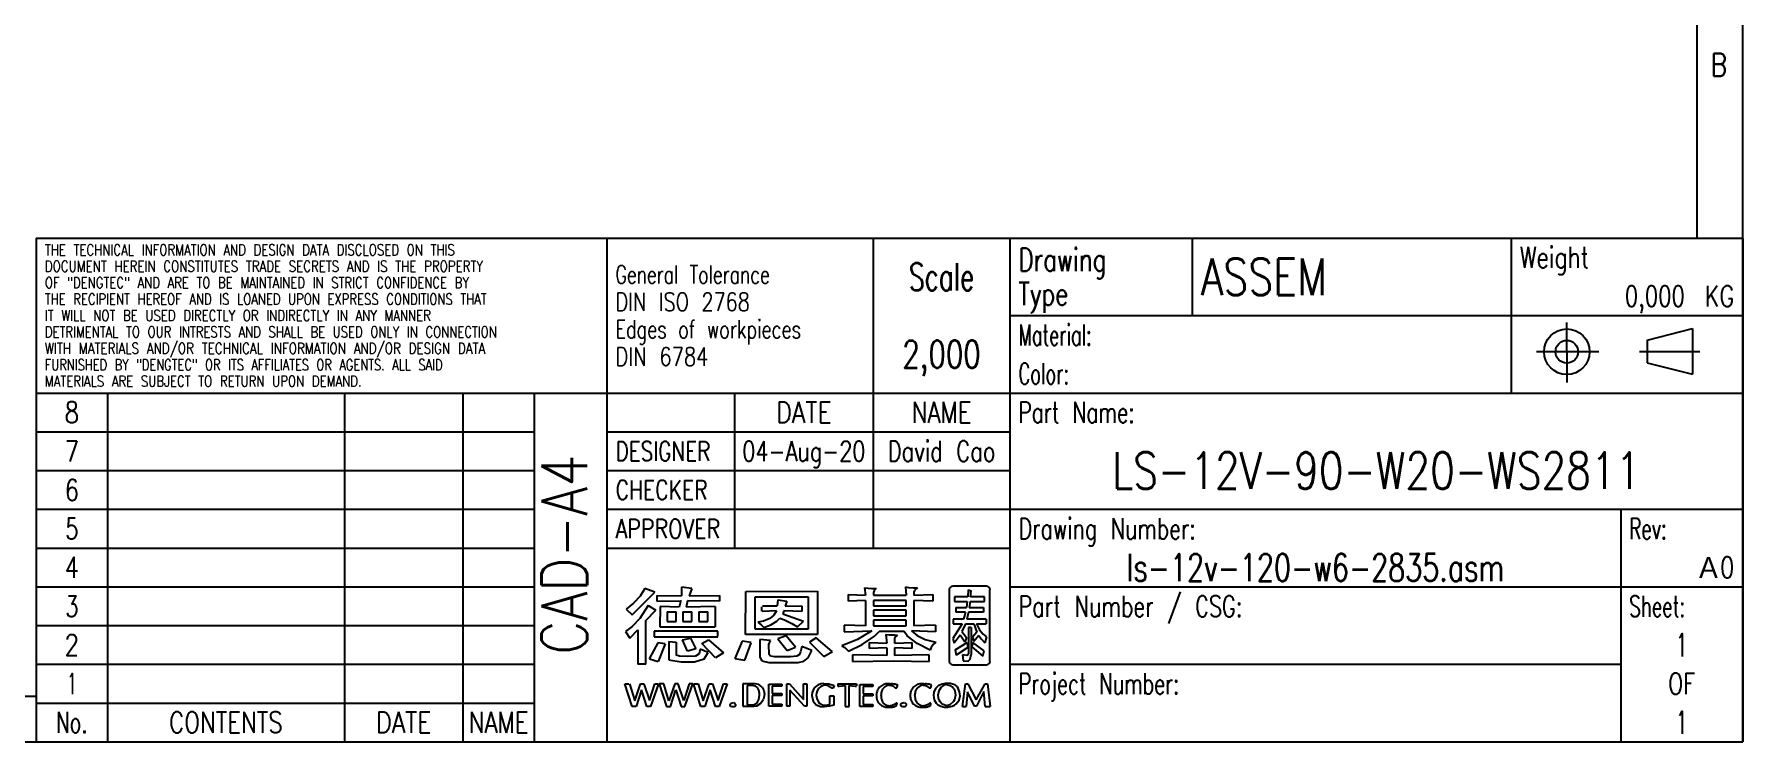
# Model space of a CAD drawing. Extents: x 4 to 145, y 3 to 102.
# Drawn here: x 51.3 to 145, y 3.5 to 42.3 of the extents above; entities that cross this region are included whole.
import ezdxf
from ezdxf.enums import TextEntityAlignment as Align

# ---------------------------------------------------------------- set-up
doc = ezdxf.new("R2010")
doc.units = 0
doc.header["$LTSCALE"] = 8.1675
doc.layers.add('LS-12V-90-W20-WS28119', color=7, linetype='CONTINUOUS')
doc.styles.add('TEXTSTYLE_2', font='TXT.TTF')
doc.styles.add('TEXTSTYLE_3', font='TXT.TTF')
doc.styles.add('TEXTSTYLE_4', font='TXT.TTF')
doc.styles.add('TEXTSTYLE_5', font='TXT.TTF')
doc.styles.add('TEXTSTYLE_6', font='TXT.TTF')
doc.styles.add('TEXTSTYLE_8', font='gdt', dxfattribs={"width": 0.55})

# ---------------------------------------------------------------- blocks, each defined once
blk = doc.blocks.new('SYMBOL_283_BL0', base_point=(93.695, 8.716))
at = {"layer": 'LS-12V-90-W20-WS28119', "color": 7}
for p, q in [((84.078, 10.465), (85.326, 11.711)), ((84.526, 11.484), (84.164, 11.094)), ((84.776, 11.902), (84.526, 11.484)), ((85.326, 11.711), (84.776, 11.902)), ((85.435, 11.53), (85.435, 11.212)), ((85.435, 11.53), (86.793, 11.507)), ((86.794, 11.976), (86.793, 11.507)), ((87.363, 11.898), (86.794, 11.976)), ((87.363, 11.898), (87.204, 11.508)), ((87.204, 11.508), (88.87, 11.521)), ((88.87, 11.521), (88.87, 11.215)), ((90.307, 9.378), (90.321, 11.748)), ((90.321, 11.748), (94.252, 11.755)), ((90.812, 11.429), (90.812, 9.693)), ((93.747, 11.429), (90.812, 11.429)), ((92.066, 11.28), (92.043, 10.953)), ((92.066, 11.28), (92.561, 11.21)), ((93.747, 9.693), (93.747, 11.429)), ((94.252, 11.755), (94.252, 9.376)), ((95.925, 11.579), (96.884, 11.536)), ((95.925, 11.579), (95.925, 11.207)), ((96.826, 11.939), (96.884, 11.536)), ((96.826, 11.939), (97.227, 11.903)), ((97.227, 11.903), (97.463, 11.9)), ((97.325, 11.694), (97.323, 11.537)), ((97.323, 11.537), (99.105, 11.537)), ((97.357, 11.795), (97.325, 11.694)), ((97.463, 11.9), (97.357, 11.795)), ((99.069, 11.99), (99.105, 11.537)), ((99.069, 11.99), (99.246, 11.969)), ((99.246, 11.969), (99.52, 11.951)), ((99.52, 11.951), (99.736, 11.946)), ((99.567, 11.801), (99.531, 11.705)), ((99.531, 11.705), (99.531, 11.535)), ((99.531, 11.535), (100.57, 11.577)), ((99.736, 11.946), (99.567, 11.801)), ((100.57, 11.577), (100.57, 11.205)), ((101.475, 11.841), (101.475, 7.915)), ((103.509, 12.041), (101.675, 12.041)), ((102.492, 11.455), (101.769, 11.455)), ((101.769, 11.455), (101.769, 11.199)), ((102.519, 11.827), (102.492, 11.455)), ((102.519, 11.827), (102.668, 11.783)), ((102.639, 11.455), (102.668, 11.783)), ((103.415, 11.455), (102.639, 11.455)), ((103.415, 11.199), (103.415, 11.455)), ((103.708, 7.915), (103.708, 11.841)), ((84.164, 11.094), (83.762, 10.772)), ((83.762, 10.772), (84.078, 10.465)), ((84.954, 10.974), (84.497, 10.253)), ((84.833, 10.148), (85.381, 10.726)), ((84.954, 10.974), (85.381, 10.726)), ((85.438, 11.212), (86.75, 11.239)), ((85.612, 10.915), (85.607, 9.81)), ((86.669, 10.887), (85.612, 10.915)), ((86.002, 10.627), (86.002, 10.092)), ((86.008, 10.627), (86.504, 10.627)), ((86.504, 10.092), (86.504, 10.627)), ((86.751, 11.243), (86.669, 10.887)), ((86.864, 10.627), (86.864, 10.092)), ((86.864, 10.627), (87.359, 10.627)), ((87.122, 11.238), (87.041, 10.885)), ((88.639, 10.913), (87.041, 10.885)), ((88.87, 11.215), (87.122, 11.238)), ((87.359, 10.092), (87.359, 10.627)), ((87.731, 10.627), (87.731, 10.092)), ((87.737, 10.627), (88.233, 10.627)), ((88.233, 10.092), (88.233, 10.627)), ((88.639, 10.913), (88.634, 9.81)), ((91.184, 10.909), (91.184, 10.655)), ((92.003, 10.68), (91.221, 10.649)), ((91.225, 10.957), (92.043, 10.953)), ((91.86, 10.444), (91.631, 10.259)), ((92.003, 10.68), (91.86, 10.444)), ((92.41, 10.679), (92.343, 10.516)), ((92.343, 10.516), (93.485, 10.114)), ((93.392, 10.646), (92.41, 10.679)), ((92.561, 11.21), (92.475, 10.931)), ((92.475, 10.931), (93.392, 10.959)), ((93.392, 10.959), (93.392, 10.646)), ((96.886, 11.243), (95.925, 11.207)), ((96.886, 11.243), (96.886, 9.856)), ((99.106, 11.241), (97.323, 11.241)), ((97.323, 11.241), (97.323, 10.955)), ((97.323, 10.955), (99.106, 10.955)), ((99.106, 10.716), (97.323, 10.716)), ((97.323, 10.716), (97.323, 10.401)), ((97.323, 10.401), (99.106, 10.401)), ((99.106, 10.955), (99.106, 11.241)), ((99.106, 10.401), (99.106, 10.716)), ((100.57, 11.205), (99.531, 11.244)), ((99.531, 11.244), (99.531, 9.856)), ((101.769, 11.199), (102.465, 11.199)), ((101.836, 10.867), (102.417, 10.867)), ((101.836, 10.867), (101.836, 10.611)), ((102.369, 10.611), (101.836, 10.611)), ((102.369, 10.611), (102.262, 10.226)), ((102.465, 11.199), (102.417, 10.867)), ((102.527, 10.611), (102.436, 10.226)), ((103.352, 10.611), (102.527, 10.611)), ((102.613, 11.199), (102.569, 10.867)), ((102.569, 10.867), (103.352, 10.867)), ((102.613, 11.199), (103.415, 11.199)), ((103.352, 10.867), (103.352, 10.611)), ((84.081, 9.829), (83.708, 9.54)), ((83.708, 9.54), (83.955, 9.186)), ((83.955, 9.186), (84.402, 9.646)), ((84.497, 10.253), (84.081, 9.829)), ((84.402, 9.646), (84.402, 7.765)), ((84.833, 7.766), (84.833, 10.148)), ((88.788, 9.568), (85.294, 9.572)), ((85.294, 9.572), (85.294, 9.256)), ((85.607, 9.81), (88.634, 9.81)), ((86.008, 10.092), (86.504, 10.092)), ((86.864, 10.092), (87.359, 10.092)), ((87.737, 10.092), (88.233, 10.092)), ((88.788, 9.269), (88.788, 9.568)), ((94.252, 9.376), (90.307, 9.378)), ((90.812, 9.693), (93.747, 9.693)), ((91.283, 10.124), (90.979, 10.052)), ((90.979, 10.052), (91.175, 9.904)), ((91.175, 9.904), (91.299, 9.768)), ((91.631, 10.259), (91.283, 10.124)), ((91.299, 9.768), (91.691, 9.92)), ((91.691, 9.92), (92.014, 10.114)), ((92.014, 10.114), (92.189, 10.285)), ((92.189, 10.285), (92.443, 10.18)), ((92.443, 10.18), (92.838, 9.986)), ((92.838, 9.986), (93.15, 9.801)), ((93.15, 9.801), (93.485, 10.114)), ((96.886, 9.856), (95.718, 9.898)), ((95.718, 9.898), (95.718, 9.538)), ((95.718, 9.538), (97.222, 9.582)), ((97.222, 9.582), (96.443, 9.106)), ((99.106, 10.162), (97.323, 10.162)), ((97.323, 10.162), (97.323, 9.857)), ((97.323, 9.857), (99.106, 9.857)), ((97.377, 9.3), (97.63, 9.546)), ((99.007, 9.546), (97.63, 9.546)), ((98.003, 9.387), (98.04, 9.052)), ((98.003, 9.387), (98.189, 9.37)), ((99.17, 9.314), (99.007, 9.546)), ((99.106, 9.857), (99.106, 10.162)), ((99.406, 9.582), (99.712, 9.323)), ((100.724, 9.534), (99.406, 9.582)), ((100.724, 9.898), (99.531, 9.856)), ((100.724, 9.898), (100.724, 9.534)), ((102.178, 9.97), (101.665, 9.174)), ((102.262, 10.226), (101.697, 10.226)), ((101.697, 10.226), (101.697, 9.97)), ((101.697, 9.97), (102.178, 9.97)), ((102.357, 9.97), (102.169, 9.542)), ((102.169, 9.542), (102.42, 9.212)), ((102.357, 9.97), (102.82, 9.97)), ((103.49, 10.226), (102.436, 10.226)), ((102.679, 9.77), (102.535, 9.77)), ((102.535, 9.77), (102.535, 8.453)), ((102.679, 9.77), (102.679, 8.285)), ((102.984, 9.514), (102.746, 9.231)), ((102.82, 9.97), (102.984, 9.514)), ((102.972, 9.97), (103.138, 9.639)), ((102.972, 9.97), (103.49, 9.97)), ((103.138, 9.639), (103.329, 9.406)), ((103.329, 9.406), (103.521, 9.252)), ((103.49, 10.226), (103.49, 9.97)), ((85.497, 8.933), (85.023, 8.052)), ((85.294, 9.256), (88.788, 9.261)), ((85.888, 8.878), (85.497, 8.933)), ((85.888, 8.878), (85.502, 7.911)), ((86.102, 8.992), (86.504, 8.968)), ((86.102, 8.992), (86.102, 7.991)), ((86.504, 8.968), (86.504, 8.252)), ((86.835, 9.089), (87.276, 9.19)), ((87.118, 8.474), (86.835, 9.089)), ((87.58, 8.606), (87.118, 8.474)), ((87.276, 9.19), (87.58, 8.606)), ((87.808, 8.572), (87.754, 8.326)), ((88.244, 8.399), (87.808, 8.572)), ((87.903, 8.884), (88.264, 9.09)), ((88.659, 8.109), (87.903, 8.884)), ((88.264, 9.09), (89.098, 8.378)), ((90.12, 9.026), (89.705, 8.06)), ((90.613, 8.937), (90.12, 9.026)), ((90.267, 7.971), (90.611, 8.932)), ((91.087, 9.112), (91.092, 8.133)), ((91.674, 9.061), (91.087, 9.112)), ((91.575, 8.844), (91.674, 9.061)), ((91.591, 8.285), (91.575, 8.844)), ((92.527, 9.304), (92.072, 9.154)), ((92.072, 9.154), (92.576, 8.512)), ((93.046, 8.694), (92.527, 9.304)), ((92.576, 8.512), (93.046, 8.694)), ((93.38, 8.723), (93.32, 8.432)), ((93.936, 8.514), (93.388, 8.721)), ((93.73, 8.109), (93.936, 8.514)), ((94.171, 9.194), (93.802, 8.971)), ((93.802, 8.971), (94.599, 8.176)), ((95.058, 8.449), (94.171, 9.194)), ((94.599, 8.176), (95.073, 8.458)), ((96.443, 9.106), (95.574, 8.765)), ((95.574, 8.765), (95.754, 8.667)), ((95.754, 8.667), (95.945, 8.463)), ((95.948, 8.462), (96.696, 8.835)), ((96.696, 8.835), (97.377, 9.3)), ((97.076, 8.941), (98.045, 8.908)), ((97.076, 8.941), (97.076, 8.61)), ((98.044, 8.647), (97.076, 8.61)), ((98.04, 9.052), (98.045, 8.908)), ((98.044, 8.647), (98.044, 8.241)), ((98.189, 9.37), (98.465, 9.36)), ((98.465, 9.144), (98.463, 8.909)), ((98.463, 8.909), (98.978, 8.92)), ((99.42, 8.611), (98.463, 8.646)), ((98.463, 8.646), (98.463, 8.241)), ((98.465, 9.36), (98.627, 9.355)), ((98.494, 9.235), (98.465, 9.144)), ((98.627, 9.355), (98.494, 9.235)), ((98.978, 8.92), (99.42, 8.941)), ((99.713, 8.892), (99.17, 9.314)), ((99.42, 8.941), (99.42, 8.611)), ((99.712, 9.323), (100.15, 9.107)), ((100.435, 8.531), (99.713, 8.892)), ((100.15, 9.107), (100.734, 8.964)), ((100.487, 8.675), (100.435, 8.531)), ((100.599, 8.841), (100.487, 8.675)), ((100.734, 8.964), (100.599, 8.841)), ((101.665, 9.174), (101.751, 8.902)), ((102.069, 9.348), (101.751, 8.902)), ((101.804, 8.54), (102.453, 8.941)), ((101.804, 8.54), (101.85, 8.255)), ((102.484, 8.674), (101.85, 8.255)), ((102.331, 8.968), (102.069, 9.348)), ((102.42, 9.212), (102.331, 8.968)), ((102.453, 8.941), (102.484, 8.674)), ((102.535, 8.453), (102.522, 8.325)), ((102.762, 8.945), (102.704, 8.7)), ((102.704, 8.7), (103.323, 8.192)), ((102.746, 9.231), (102.822, 8.996)), ((103.39, 8.492), (102.762, 8.945)), ((103.093, 9.331), (102.822, 8.996)), ((103.093, 9.331), (103.233, 9.141)), ((103.233, 9.141), (103.43, 8.936)), ((103.323, 8.192), (103.39, 8.492)), ((103.521, 9.252), (103.43, 8.936)), ((84.833, 7.765), (84.402, 7.765)), ((85.032, 8.049), (85.502, 7.911)), ((86.102, 7.991), (86.778, 7.886)), ((86.677, 8.189), (86.504, 8.252)), ((87.118, 8.173), (86.677, 8.189)), ((86.778, 7.886), (87.504, 7.894)), ((87.555, 8.199), (87.118, 8.173)), ((87.504, 7.894), (88.039, 8.059)), ((87.754, 8.326), (87.555, 8.199)), ((88.039, 8.059), (88.244, 8.399)), ((89.098, 8.378), (88.659, 8.109)), ((89.705, 8.06), (90.267, 7.971)), ((91.092, 8.133), (91.197, 7.947)), ((91.197, 7.947), (91.581, 7.846)), ((91.581, 7.846), (93.189, 7.851)), ((91.666, 8.194), (91.591, 8.285)), ((91.885, 8.154), (91.666, 8.194)), ((92.77, 8.152), (91.885, 8.154)), ((93.113, 8.199), (92.77, 8.152)), ((93.253, 8.291), (93.113, 8.199)), ((93.189, 7.851), (93.495, 7.919)), ((93.32, 8.432), (93.253, 8.291)), ((93.495, 7.919), (93.73, 8.109)), ((98.044, 8.241), (96.161, 8.277)), ((96.161, 8.277), (96.161, 7.913)), ((96.161, 7.913), (98.425, 7.947)), ((98.425, 7.947), (100.364, 7.912)), ((100.364, 8.278), (98.463, 8.241)), ((100.364, 7.912), (100.364, 8.278)), ((101.675, 7.716), (103.509, 7.716)), ((102.432, 8.238), (102.208, 8.268)), ((102.208, 8.268), (102.23, 7.937)), ((102.23, 7.937), (102.509, 7.929)), ((102.491, 8.265), (102.432, 8.238)), ((102.522, 8.325), (102.491, 8.265)), ((102.509, 7.929), (102.618, 8.04)), ((102.618, 8.04), (102.679, 8.285)), ((83.682, 6.674), (83.903, 6.671)), ((84.08, 5.434), (83.682, 6.674)), ((83.939, 6.672), (84.22, 5.746)), ((84.22, 5.746), (84.536, 6.674)), ((84.536, 6.674), (84.723, 6.672)), ((84.723, 6.672), (85.028, 5.758)), ((85.028, 5.758), (85.322, 6.674)), ((85.521, 6.672), (85.094, 5.434)), ((85.322, 6.674), (85.521, 6.672)), ((85.564, 6.674), (85.962, 5.434)), ((85.821, 6.672), (85.564, 6.674)), ((86.101, 5.746), (85.821, 6.672)), ((86.418, 6.672), (86.101, 5.746)), ((86.605, 6.672), (86.418, 6.672)), ((86.91, 5.758), (86.605, 6.672)), ((87.203, 6.674), (86.91, 5.758)), ((86.975, 5.434), (87.403, 6.672)), ((87.403, 6.672), (87.203, 6.674)), ((87.446, 6.674), (87.703, 6.672)), ((87.844, 5.434), (87.446, 6.674)), ((87.703, 6.672), (87.983, 5.746)), ((87.983, 5.746), (88.3, 6.674)), ((88.3, 6.674), (88.487, 6.672)), ((88.487, 6.672), (88.792, 5.758)), ((88.792, 5.758), (89.085, 6.674)), ((89.285, 6.672), (88.857, 5.434)), ((89.085, 6.674), (89.285, 6.672)), ((90.832, 6.674), (90.155, 6.672)), ((90.155, 6.672), (90.155, 5.452)), ((90.393, 6.586), (90.393, 5.535)), ((90.624, 6.582), (90.393, 6.582)), ((90.852, 6.548), (90.624, 6.582)), ((91.026, 6.635), (90.832, 6.674)), ((91.215, 6.498), (91.026, 6.635)), ((91.587, 6.658), (92.295, 6.658)), ((91.587, 5.452), (91.587, 6.658)), ((92.295, 6.658), (92.295, 6.544)), ((92.557, 5.452), (92.557, 6.672)), ((92.557, 6.672), (92.712, 6.672)), ((92.712, 6.672), (93.487, 5.82)), ((93.487, 5.82), (93.487, 6.672)), ((93.487, 6.672), (93.668, 6.672)), ((93.668, 6.672), (93.668, 5.452)), ((94.278, 6.621), (94.07, 6.463)), ((94.455, 6.676), (94.278, 6.621)), ((94.626, 6.607), (94.426, 6.538)), ((94.595, 6.694), (94.455, 6.676)), ((94.595, 6.694), (94.868, 6.682)), ((94.781, 6.592), (94.626, 6.607)), ((95.036, 6.436), (94.781, 6.592)), ((94.868, 6.682), (95.154, 6.586)), ((95.154, 6.586), (95.098, 6.436)), ((95.365, 6.685), (96.391, 6.688)), ((95.365, 6.685), (95.365, 6.558)), ((95.437, 6.556), (95.763, 6.597)), ((95.763, 6.597), (95.763, 5.434)), ((95.993, 5.434), (95.993, 6.597)), ((95.993, 6.597), (96.318, 6.558)), ((96.391, 6.688), (96.388, 6.565)), ((96.577, 6.641), (97.285, 6.641)), ((96.577, 5.434), (96.577, 6.641)), ((97.285, 6.641), (97.285, 6.526)), ((98.217, 6.687), (98.144, 6.685)), ((98.18, 6.611), (98.189, 6.611)), ((98.189, 6.611), (98.209, 6.608)), ((98.209, 6.608), (98.231, 6.605)), ((98.231, 6.605), (98.304, 6.586)), ((98.367, 6.678), (98.289, 6.683)), ((98.442, 6.67), (98.367, 6.678)), ((98.602, 6.46), (98.645, 6.6)), ((100.071, 6.687), (99.999, 6.685)), ((100.035, 6.611), (100.044, 6.611)), ((100.044, 6.611), (100.064, 6.608)), ((100.064, 6.608), (100.086, 6.605)), ((100.086, 6.605), (100.159, 6.586)), ((100.222, 6.678), (100.144, 6.683)), ((100.297, 6.67), (100.222, 6.678)), ((100.457, 6.46), (100.5, 6.6)), ((100.744, 6.449), (100.894, 6.602)), ((100.894, 6.602), (101.088, 6.688)), ((101.18, 6.605), (101.054, 6.513)), ((101.088, 6.688), (101.282, 6.715)), ((101.333, 6.64), (101.18, 6.605)), ((101.527, 6.702), (101.282, 6.715)), ((101.333, 6.64), (101.525, 6.593)), ((101.629, 6.521), (101.525, 6.593)), ((101.784, 6.622), (101.527, 6.702)), ((101.784, 6.622), (101.9, 6.516)), ((102.196, 5.434), (102.368, 6.688)), ((102.368, 6.688), (102.496, 6.688)), ((102.496, 6.688), (102.959, 5.802)), ((102.959, 5.802), (103.435, 6.688)), ((103.435, 6.688), (103.566, 6.688)), ((103.566, 6.688), (103.709, 5.434)), ((84.601, 6.35), (84.296, 5.434)), ((84.893, 5.434), (84.601, 6.35)), ((86.177, 5.434), (86.483, 6.35)), ((86.483, 6.35), (86.775, 5.434)), ((88.365, 6.35), (88.059, 5.434)), ((88.657, 5.434), (88.365, 6.35)), ((89.478, 5.596), (89.565, 5.646)), ((89.565, 5.646), (89.646, 5.648)), ((89.646, 5.648), (89.722, 5.61)), ((90.779, 5.553), (90.93, 5.635)), ((90.963, 6.473), (90.852, 6.548)), ((90.93, 5.635), (91.037, 5.824)), ((91.028, 6.329), (90.963, 6.473)), ((91.066, 6.156), (91.028, 6.329)), ((91.037, 5.824), (91.071, 6.062)), ((91.071, 6.062), (91.066, 6.156)), ((91.129, 5.6), (91.291, 5.847)), ((91.215, 6.498), (91.305, 6.314)), ((91.335, 6.104), (91.291, 5.847)), ((91.305, 6.314), (91.335, 6.104)), ((92.295, 6.544), (91.767, 6.544)), ((91.767, 6.544), (91.767, 6.146)), ((91.767, 6.146), (92.295, 6.146)), ((92.295, 6.033), (91.767, 6.033)), ((91.767, 6.033), (91.767, 5.56)), ((92.295, 6.146), (92.295, 6.033)), ((93.529, 5.452), (92.738, 6.331)), ((92.738, 6.331), (92.738, 5.452)), ((93.952, 6.21), (93.932, 6.035)), ((93.932, 6.035), (94.003, 5.73)), ((94.07, 6.463), (93.952, 6.21)), ((94.003, 5.73), (94.173, 5.536)), ((94.191, 6.176), (94.182, 6.055)), ((94.182, 6.055), (94.205, 5.875)), ((94.223, 6.299), (94.191, 6.176)), ((94.205, 5.875), (94.259, 5.739)), ((94.294, 6.424), (94.223, 6.299)), ((94.259, 5.739), (94.365, 5.607)), ((94.426, 6.538), (94.294, 6.424)), ((94.916, 5.56), (94.916, 6.021)), ((94.916, 6.021), (95.14, 6.021)), ((95.098, 6.436), (95.036, 6.436)), ((95.14, 6.021), (95.138, 5.504)), ((95.365, 6.558), (95.437, 6.556)), ((96.318, 6.558), (96.391, 6.556)), ((97.285, 6.526), (96.758, 6.526)), ((96.758, 6.526), (96.758, 6.128)), ((96.758, 6.128), (97.285, 6.128)), ((97.285, 6.015), (96.758, 6.015)), ((96.758, 6.015), (96.758, 5.543)), ((97.285, 6.128), (97.285, 6.015)), ((97.475, 6.048), (97.475, 6.044)), ((97.733, 6.046), (97.733, 6.068)), ((98.448, 6.514), (98.515, 6.46)), ((98.515, 6.46), (98.602, 6.46)), ((98.827, 5.575), (98.868, 5.628)), ((98.868, 5.628), (98.924, 5.646)), ((98.924, 5.646), (99.005, 5.648)), ((99.005, 5.648), (99.064, 5.624)), ((99.064, 5.624), (99.107, 5.575)), ((99.329, 6.048), (99.329, 6.044)), ((99.588, 6.046), (99.588, 6.068)), ((100.303, 6.514), (100.37, 6.46)), ((100.37, 6.46), (100.457, 6.46)), ((100.637, 6.235), (100.612, 6.044)), ((100.612, 6.044), (100.621, 5.929)), ((100.621, 5.929), (100.649, 5.805)), ((100.736, 6.438), (100.637, 6.235)), ((100.649, 5.805), (100.763, 5.621)), ((100.871, 6.057), (100.929, 6.305)), ((100.906, 5.81), (100.871, 6.057)), ((100.906, 5.81), (100.95, 5.712)), ((100.929, 6.305), (101.054, 6.513)), ((101.083, 5.566), (100.95, 5.712)), ((101.714, 5.713), (101.513, 5.519)), ((101.728, 6.404), (101.629, 6.521)), ((101.76, 5.811), (101.714, 5.713)), ((101.728, 6.404), (101.775, 6.303)), ((101.81, 6.057), (101.76, 5.811)), ((101.775, 6.303), (101.804, 6.182)), ((101.804, 6.182), (101.81, 6.057)), ((101.859, 5.576), (102.019, 5.788)), ((101.9, 6.516), (101.97, 6.422)), ((102.044, 6.24), (101.97, 6.422)), ((102.019, 5.788), (102.068, 6.02)), ((102.068, 6.02), (102.044, 6.24)), ((102.471, 6.24), (102.397, 5.434)), ((102.865, 5.463), (102.471, 6.24)), ((103.376, 6.256), (102.967, 5.463)), ((103.45, 5.434), (103.376, 6.256)), ((84.296, 5.434), (84.08, 5.434)), ((85.094, 5.434), (84.893, 5.434)), ((85.962, 5.434), (86.177, 5.434)), ((86.775, 5.434), (86.975, 5.434)), ((88.059, 5.434), (87.844, 5.434)), ((88.857, 5.434), (88.657, 5.434)), ((89.456, 5.516), (89.478, 5.596)), ((89.494, 5.444), (89.456, 5.516)), ((89.565, 5.42), (89.494, 5.444)), ((89.682, 5.426), (89.565, 5.42)), ((89.744, 5.481), (89.682, 5.426)), ((89.722, 5.61), (89.755, 5.553)), ((89.755, 5.553), (89.744, 5.481)), ((90.155, 5.452), (90.74, 5.452)), ((90.393, 5.535), (90.586, 5.535)), ((90.586, 5.535), (90.779, 5.553)), ((90.754, 5.452), (90.917, 5.477)), ((90.917, 5.477), (91.129, 5.6)), ((92.295, 5.452), (91.587, 5.452)), ((91.767, 5.56), (92.295, 5.56)), ((92.295, 5.56), (92.295, 5.452)), ((92.738, 5.452), (92.557, 5.452)), ((93.668, 5.452), (93.529, 5.452)), ((94.173, 5.536), (94.416, 5.438)), ((94.52, 5.517), (94.365, 5.607)), ((94.416, 5.438), (94.612, 5.424)), ((94.665, 5.491), (94.52, 5.517)), ((94.899, 5.447), (94.612, 5.424)), ((94.797, 5.508), (94.665, 5.491)), ((94.797, 5.508), (94.916, 5.56)), ((95.138, 5.504), (94.899, 5.447)), ((95.763, 5.434), (95.993, 5.434)), ((97.285, 5.434), (96.577, 5.434)), ((96.758, 5.543), (97.285, 5.543)), ((97.285, 5.543), (97.285, 5.434)), ((98.126, 5.391), (98.198, 5.391)), ((98.198, 5.391), (98.248, 5.393)), ((98.248, 5.393), (98.298, 5.398)), ((98.298, 5.398), (98.349, 5.407)), ((98.349, 5.407), (98.401, 5.418)), ((98.401, 5.418), (98.413, 5.422)), ((98.413, 5.422), (98.426, 5.425)), ((98.426, 5.425), (98.502, 5.451)), ((98.502, 5.451), (98.528, 5.462)), ((98.528, 5.462), (98.553, 5.474)), ((98.616, 5.617), (98.544, 5.615)), ((98.553, 5.474), (98.577, 5.489)), ((98.577, 5.489), (98.602, 5.505)), ((98.602, 5.505), (98.616, 5.617)), ((98.82, 5.495), (98.827, 5.575)), ((98.853, 5.444), (98.82, 5.495)), ((98.924, 5.42), (98.853, 5.444)), ((99.002, 5.42), (98.924, 5.42)), ((99.041, 5.426), (99.002, 5.42)), ((99.091, 5.462), (99.041, 5.426)), ((99.116, 5.53), (99.091, 5.462)), ((99.107, 5.575), (99.116, 5.53)), ((99.981, 5.391), (100.053, 5.391)), ((100.053, 5.391), (100.103, 5.393)), ((100.103, 5.393), (100.153, 5.398)), ((100.153, 5.398), (100.203, 5.407)), ((100.203, 5.407), (100.256, 5.418)), ((100.256, 5.418), (100.268, 5.422)), ((100.268, 5.422), (100.281, 5.425)), ((100.281, 5.425), (100.357, 5.451)), ((100.357, 5.451), (100.383, 5.462)), ((100.383, 5.462), (100.408, 5.474)), ((100.471, 5.617), (100.399, 5.615)), ((100.408, 5.474), (100.431, 5.489)), ((100.431, 5.489), (100.457, 5.505)), ((100.457, 5.505), (100.471, 5.617)), ((100.763, 5.621), (100.838, 5.555)), ((100.838, 5.555), (101.006, 5.457)), ((101.006, 5.457), (101.213, 5.409)), ((101.343, 5.476), (101.083, 5.566)), ((101.213, 5.409), (101.389, 5.406)), ((101.513, 5.519), (101.343, 5.476)), ((101.389, 5.406), (101.636, 5.447)), ((101.636, 5.447), (101.753, 5.501)), ((101.753, 5.501), (101.859, 5.576)), ((102.196, 5.434), (102.397, 5.434)), ((102.967, 5.463), (102.865, 5.463)), ((103.45, 5.434), (103.709, 5.434))]:
    blk.add_line(p, q, dxfattribs=at)
for centre, radius, start, end in [((101.675, 11.841), 0.2, 90, 180), ((103.509, 11.841), 0.2, 0, 90), ((101.675, 7.915), 0.2, 180, 270), ((103.509, 7.915), 0.2, 270, 360), ((98.076, 6.097), 0.579, 111.14711, 136.84104), ((98.133, 5.925), 0.76, 89.15419, 110.45248), ((98.227, 6.129), 0.484, 95.56849, 135.5687), ((98.244, 6.857), 0.173, 260.95639, 273.01803), ((98.28, 6.87), 0.187, 261.69189, 272.77173), ((98.146, 6.093), 0.518, 63.43141, 72.19642), ((98.342, 6.015), 0.662, 68.58734, 81.34239), ((98.423, 6.243), 0.42, 58.08915, 67.54547), ((99.931, 6.097), 0.579, 111.14711, 136.84104), ((99.988, 5.925), 0.76, 89.15419, 110.45248), ((100.082, 6.129), 0.484, 95.56849, 135.5687), ((100.098, 6.857), 0.173, 260.95639, 273.01803), ((100.135, 6.87), 0.187, 261.69189, 272.77173), ((100, 6.092), 0.519, 54.32898, 72.18693), ((100.197, 6.015), 0.662, 68.58734, 81.34239), ((100.278, 6.243), 0.42, 58.08915, 67.54547), ((98.099, 6.052), 0.625, 158.04673, 180.39522), ((98.206, 6.033), 0.731, 179.10464, 200.89223), ((98.151, 6.025), 0.683, 136.72871, 157.53918), ((98.09, 6.012), 0.616, 202.89632, 250.07008), ((98.372, 6.079), 0.639, 160.11904, 180.96927), ((98.605, 6.049), 0.872, 180.18943, 197.96843), ((98.225, 6.126), 0.485, 135.13513, 159.47474), ((98.145, 5.899), 0.388, 197.91554, 229.0523), ((98.143, 6.088), 0.524, 54.37124, 63.39809), ((99.954, 6.052), 0.625, 158.04673, 180.39522), ((100.061, 6.033), 0.731, 179.10464, 200.89223), ((100.006, 6.025), 0.683, 136.72871, 157.53918), ((99.945, 6.012), 0.616, 202.89632, 250.07008), ((100.227, 6.079), 0.639, 160.11904, 180.96927), ((100.46, 6.049), 0.872, 180.18943, 197.96843), ((100.08, 6.126), 0.485, 135.13513, 159.47474), ((100, 5.899), 0.388, 197.91554, 229.0523), ((98.12, 6.103), 0.712, 250.29818, 270.50136), ((98.255, 6.028), 0.557, 229.14474, 246.98417), ((98.228, 5.972), 0.495, 247.34136, 266.3689), ((98.147, 6.133), 0.657, 274.3561, 282.49784), ((98.168, 6.042), 0.564, 282.35643, 291.99037), ((98.166, 6.077), 0.597, 290.92614, 300.38257), ((98.2, 6.024), 0.535, 300.12262, 310.08636), ((99.975, 6.103), 0.712, 250.29818, 270.50136), ((100.11, 6.028), 0.557, 229.14474, 246.98417), ((100.083, 5.972), 0.495, 247.34136, 266.3689), ((100.002, 6.133), 0.657, 274.3561, 282.49784), ((100.023, 6.042), 0.564, 282.35643, 291.99037), ((100.021, 6.077), 0.597, 290.92614, 300.38257), ((100.055, 6.024), 0.535, 300.12262, 310.08636)]:
    blk.add_arc(centre, radius, start, end, dxfattribs=at)

msp = doc.modelspace()

# ---------------------------------------------------------------- linework, layer by layer
at = {"layer": 'LS-12V-90-W20-WS28119', "color": 7}
for p, q in [((145, 3.5), (145, 101.5)), ((142.5, 31.125), (142.5, 99)), ((6, 6), (51.4, 6)), ((3.5, 3.5), (145, 3.5))]:
    msp.add_line(p, q, dxfattribs=at)
at = {"layer": 'LS-12V-90-W20-WS28119', "color": 3}
for p, q in [((51.4, 31.125), (145, 31.125)), ((51.4, 31.125), (51.4, 3.5)), ((82.7, 31.125), (82.7, 3.5)), ((97.3, 31.125), (97.3, 14.125)), ((104.8, 31.125), (104.8, 3.5)), ((114.8, 31.125), (114.8, 26.875)), ((132.3, 31.125), (132.3, 22.625)), ((145, 31.125), (145, 3.5)), ((104.8, 26.875), (145, 26.875)), ((135.358, 23.206), (135.35, 26.49)), ((139.748, 25.531), (142.248, 26.156)), ((139.748, 25.531), (139.748, 24.281)), ((142.248, 26.156), (142.248, 23.656)), ((137.108, 24.888), (133.682, 24.888)), ((142.651, 24.888), (139.325, 24.888)), ((139.748, 24.281), (142.248, 23.656)), ((51.4, 22.625), (145, 22.625)), ((55.3, 22.625), (55.3, 3.5)), ((68.3, 22.625), (68.3, 3.5)), ((74.8, 22.625), (74.8, 3.5)), ((78.7, 22.625), (78.7, 3.5)), ((89.7, 22.625), (89.7, 14.125)), ((51.4, 20.5), (78.7, 20.5)), ((82.7, 20.5), (104.8, 20.5)), ((51.4, 18.375), (78.7, 18.375)), ((82.7, 18.375), (104.8, 18.375)), ((51.4, 16.25), (78.7, 16.25)), ((82.7, 16.25), (145, 16.25)), ((138.3, 16.25), (138.3, 3.5)), ((51.4, 14.125), (78.7, 14.125)), ((82.7, 14.125), (104.8, 14.125)), ((51.4, 12), (78.7, 12)), ((104.8, 12), (145, 12)), ((51.4, 9.875), (78.7, 9.875)), ((51.4, 7.75), (78.7, 7.75)), ((104.8, 7.75), (138.3, 7.75)), ((51.4, 5.625), (78.7, 5.625)), ((51.4, 3.5), (145, 3.5))]:
    msp.add_line(p, q, dxfattribs=at)
for radius in [1.25, 0.625]:
    msp.add_circle((135.347, 24.888), radius, dxfattribs=at)

# ---------------------------------------------------------------- block references
at = {"layer": 'LS-12V-90-W20-WS28119', "color": 7}
msp.add_blockref('SYMBOL_283_BL0', (93.695, 8.716), dxfattribs=at)

# ---------------------------------------------------------------- texts
at = {"layer": 'LS-12V-90-W20-WS28119', "color": 7, "style": 'TEXTSTYLE_2', "width": 0.785714}
msp.add_text('B', height=1.25, dxfattribs=at).set_placement((143.25, 40))
at = {"layer": 'LS-12V-90-W20-WS28119', "color": 3}
for s, height, style, width, p in [('THE TECHNICAL INFORMATION AND DESIGN DATA DISCLOSED ON THIS', 0.6, 'TEXTSTYLE_3', 0.786118, (51.869, 30.175)), ('Drawing', 1.25, 'TEXTSTYLE_5', 0.744898, (105.269, 29.312)), ('ASSEM', 2, 'TEXTSTYLE_5', 0.8, (115.269, 28)), ('Weight ', 1.15, 'TEXTSTYLE_5', 0.768707, (132.769, 29.487)), ('DOCUMENT HEREIN CONSTITUTES TRADE SECRETS AND IS THE PROPERTY', 0.6, 'TEXTSTYLE_3', 0.790398, (51.869, 29.275)), ('General Tolerance', 1, 'TEXTSTYLE_4', 0.693277, (83.169, 28.625)), ('OF "DENGTEC" AND ARE TO BE MAINTAINED IN STRICT CONFIDENCE BY', 0.6, 'TEXTSTYLE_3', 0.782592, (51.869, 28.375)), ('DIN ISO 2768', 1, 'TEXTSTYLE_4', 0.771825, (83.169, 27.125)), ('Type ', 1.25, 'TEXTSTYLE_5', 0.738095, (105.269, 27.437)), ('THE RECIPIENT HEREOF AND IS LOANED UPON EXPRESS CONDITIONS THAT', 0.6, 'TEXTSTYLE_3', 0.779289, (51.869, 27.475)), ('IT WILL NOT BE USED DIRECTLY OR INDIRECTLY IN ANY MANNER ', 0.6, 'TEXTSTYLE_3', 0.784879, (51.869, 26.575)), ('DETRIMENTAL TO OUR INTRESTS AND SHALL BE USED ONLY IN CONNECTION ', 0.6, 'TEXTSTYLE_3', 0.780586, (51.869, 25.675)), ('Edges of workpieces', 1, 'TEXTSTYLE_4', 0.711779, (83.169, 25.625)), ('Material:', 1.15, 'TEXTSTYLE_5', 0.621693, (105.269, 25.237)), ('WITH MATERIALS AND/OR TECHNICAL INFORMATION AND/OR DESIGN DATA', 0.6, 'TEXTSTYLE_3', 0.797619, (51.869, 24.775)), ('FURNISHED BY "DENGTEC" OR ITS AFFILIATES OR AGENTS. ALL SAID', 0.6, 'TEXTSTYLE_3', 0.76746, (51.869, 23.875)), ('DIN 6784', 1, 'TEXTSTYLE_4', 0.782738, (83.169, 24.125)), ('MATERIALS ARE SUBJECT TO RETURN UPON DEMAND.', 0.6, 'TEXTSTYLE_3', 0.785714, (51.869, 22.975)), ('Color:', 1.15, 'TEXTSTYLE_5', 0.626984, (105.269, 23.112)), ('Part Name:', 1.15, 'TEXTSTYLE_5', 0.7, (105.269, 20.987)), ('DESIGNER', 1.05, 'TEXTSTYLE_6', 0.764881, (83.169, 18.912)), ('CHECKER', 1.05, 'TEXTSTYLE_6', 0.778912, (83.169, 16.787)), ('APPROVER', 1.05, 'TEXTSTYLE_6', 0.791667, (83.169, 14.662)), ('Drawing Number:', 1.15, 'TEXTSTYLE_5', 0.72381, (105.269, 14.612)), ('Rev:', 1.15, 'TEXTSTYLE_5', 0.642857, (138.769, 14.612)), ('Part Number / CSG:', 1.15, 'TEXTSTYLE_5', 0.727513, (105.269, 10.362)), ('Sheet:', 1.15, 'TEXTSTYLE_5', 0.642857, (138.769, 10.362)), ('Project Number:', 1.15, 'TEXTSTYLE_5', 0.680952, (105.269, 6.112))]:
    msp.add_text(s, height=height, dxfattribs=dict(at, style=style, width=width)).set_placement(p)
at = {"layer": 'LS-12V-90-W20-WS28119', "color": 3, "style": 'TEXTSTYLE_5'}
for s, height, width, p in [('Scale', 1.5, 0.671429, (101.05, 28.25)), ('2,000', 1.5, 0.742857, (101.05, 24)), ('8', 1.15, 0.785714, (53.35, 20.987)), ('DATE', 1.15, 0.833333, (93.5, 20.987)), ('NAME', 1.15, 0.803571, (101.05, 20.987)), ('7', 1.15, 0.785714, (53.35, 18.862)), ('04-Aug-20', 1.1, 0.761905, (93.5, 18.887)), ('David Cao', 1.15, 0.73545, (101.05, 18.862)), ('LS-12V-90-W20-WS2811', 2, 0.791667, (124.9, 17.375)), ('6', 1.15, 0.785714, (53.35, 16.737)), ('5', 1.15, 0.714286, (53.35, 14.612)), ('4', 1.15, 0.785714, (53.35, 12.487)), ('ls-12v-120-w6-2835.asm', 1.5, 0.727273, (121.55, 12.312)), ('3', 1.15, 0.714286, (53.35, 10.362)), ('2', 1.15, 0.785714, (53.35, 8.237)), ('1', 1.25, 0.571429, (141.65, 8.187)), ('1', 1.15, 0.571429, (53.35, 6.112)), ('OF', 1.15, 0.75, (141.65, 6.112)), ('No.', 1.15, 0.690476, (53.35, 3.987)), ('CONTENTS', 1.15, 0.800595, (61.8, 3.987)), ('DATE', 1.15, 0.833333, (71.55, 3.987)), ('NAME', 1.15, 0.803571, (76.75, 3.987)), ('1', 1.25, 0.571429, (141.65, 3.937))]:
    msp.add_text(s, height=height, dxfattribs=dict(at, width=width)).set_placement(p, align=Align.CENTER)
for s, width, p in [('0,000', 0.742857, (141.821, 27.362)), (' KG', 0.785714, (144.531, 27.362)), ('0', 0.785714, (144.531, 12.487))]:
    msp.add_text(s, height=1.15, dxfattribs=dict(at, width=width)).set_placement(p, align=Align.RIGHT)
at = {"layer": 'LS-12V-90-W20-WS28119', "color": 3, "style": 'TEXTSTYLE_2', "width": 0.825397}
msp.add_text('CAD-A4', height=2.5, rotation=90, dxfattribs=at).set_placement((81.606, 19.253), align=Align.RIGHT)
at = {"layer": 'LS-12V-90-W20-WS28119', "color": 3, "style": 'TEXTSTYLE_8'}
msp.add_text('A', height=1.15, dxfattribs=at).set_placement((143.628, 12.487), align=Align.RIGHT)

doc.saveas('drawing.dxf')
